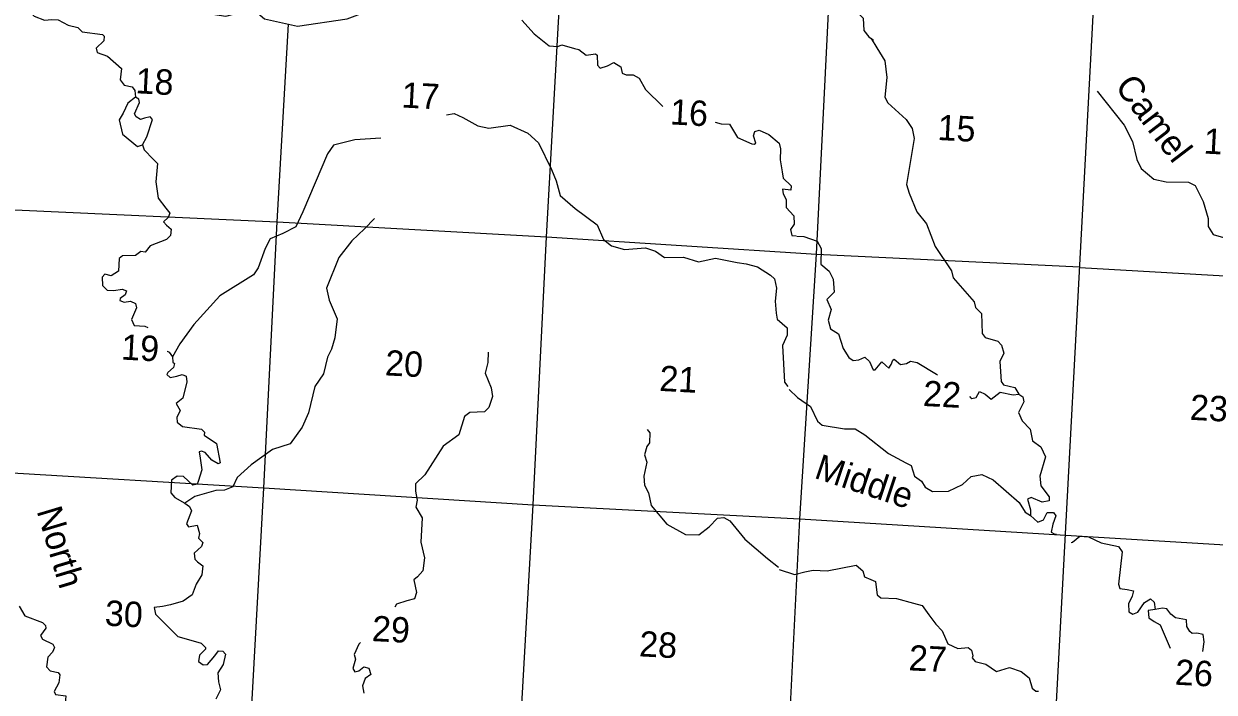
# Model space of a CAD drawing. Extents: x 207145 to 882112, y 15644499 to 16934720.
# Drawn here: x 789011 to 812450, y 16877971 to 16891133 of the extents above; entities that cross this region are included whole.
import ezdxf

# ---------------------------------------------------------------- set-up
doc = ezdxf.new("R2010")
doc.units = 0
for name, color, linetype in [('L13', 7, 'Continuous'), ('L14', 7, 'Continuous'), ('L3', 7, 'Continuous'), ('L4', 7, 'Continuous'), ('L8', 7, 'Continuous')]:
    doc.layers.add(name, color=color, linetype=linetype)

msp = doc.modelspace()

# ---------------------------------------------------------------- linework, layer by layer
at = {"layer": 'L13'}
for points in [[(802048, 16839330), (802279, 16844429), (802604, 16849742), (802893, 16855015), (803176, 16860314), (803460, 16865646), (803707, 16870905), (804028, 16876134), (804291, 16881384), (804619, 16886596), (804885, 16891896), (805115, 16897164), (805363, 16902431), (805704, 16907735), (805929, 16913053), (806142, 16916482)], [(809247, 16875924), (810081, 16891544), (810357, 16896894), (810665, 16902199), (810895, 16907455)], [(796807, 16839441), (797039, 16844741), (797339, 16850055), (797593, 16855288), (797798, 16860549), (798133, 16865895), (798425, 16871219), (798747, 16876457), (799041, 16881663), (799305, 16886937), (799596, 16892227), (799826, 16897478), (800061, 16901534)], [(791567, 16839743), (791716, 16845065), (791981, 16850348), (792244, 16855597), (792541, 16860853), (792825, 16866169), (793167, 16871490), (793448, 16876755), (793735, 16881995), (793998, 16887236), (794224, 16891127)], [(788837, 16887469), (793998, 16887236), (799305, 16886937), (804619, 16886596), (809803, 16886346)], [(809803, 16886337), (815744, 16885994)], [(772674, 16883155), (777912, 16882860), (783203, 16882571), (788446, 16882309), (793735, 16881995), (799041, 16881663), (804291, 16881384), (809521, 16881064)], [(809521, 16881064), (814836, 16880740), (820126, 16880434), (825376, 16880146), (830635, 16879901), (835869, 16879631), (841128, 16879368), (843582, 16879226)]]:
    msp.add_lwpolyline(points, dxfattribs=at)
at = {"layer": 'L3'}
for points in [[(789057, 16891428), (789216, 16891286), (789421, 16891207), (789564, 16891216), (789689, 16891209), (789884, 16891106), (790073, 16891063), (790161, 16890974), (790559, 16890919), (790591, 16890892), (790586, 16890800), (790435, 16890650), (790456, 16890565), (790661, 16890495), (790932, 16890254), (790911, 16890030), (790989, 16889925), (791145, 16889891), (791200, 16889821), (791209, 16889687)], [(805381, 16891406), (805539, 16891247), (805551, 16891004), (805653, 16890874), (805741, 16890810)], [(798818, 16891205), (799062, 16890932), (799358, 16890698), (799525, 16890689), (799602, 16890718), (799857, 16890645), (799939, 16890624), (800084, 16890516), (800269, 16890539), (800301, 16890512), (800307, 16890319), (800362, 16890258), (800507, 16890308), (800627, 16890369), (800765, 16890286), (800791, 16890159), (800873, 16890129), (801007, 16890130), (801129, 16890065), (801250, 16889841), (801593, 16889506)], [(805694, 16890842), (805809, 16890661), (805963, 16890402), (806004, 16890073), (805966, 16889691), (806027, 16889579), (806385, 16889250), (806501, 16889068), (806541, 16888874), (806392, 16887971), (806441, 16887801), (806597, 16887433), (806785, 16887197), (806953, 16886745), (807278, 16886268), (807313, 16886132), (807722, 16885659), (807749, 16885549), (807868, 16885425), (807880, 16885032), (807943, 16884953), (808190, 16884881), (808261, 16884802), (808311, 16884649), (808227, 16884486), (808256, 16884092), (808302, 16884022), (808525, 16883969), (808602, 16883839)], [(791209, 16889687), (791061, 16889570), (790966, 16889374), (790892, 16889245), (790952, 16888957), (791247, 16888715), (791350, 16888751)], [(791221, 16889302), (791191, 16889362), (791287, 16889582), (791274, 16889650), (791209, 16889687)], [(810144, 16889808), (810676, 16889136), (810843, 16888818), (810924, 16888462), (811015, 16888282), (811263, 16888076), (811502, 16888021), (811945, 16888014), (812075, 16887949), (812233, 16887631), (812333, 16887300), (812332, 16887141), (812433, 16886985), (812630, 16886924)], [(797335, 16889339), (797487, 16889364), (797658, 16889287), (797950, 16889121), (798165, 16889075), (798586, 16889136), (798937, 16888982), (799144, 16888787), (799399, 16888263), (799495, 16888040), (799571, 16887752), (799866, 16887493), (800300, 16887176), (800426, 16886885), (800586, 16886759), (800841, 16886686), (801253, 16886722), (801450, 16886653), (801627, 16886534), (802003, 16886538), (802299, 16886447), (802629, 16886520), (803059, 16886430), (803233, 16886403), (803456, 16886349), (803714, 16886184), (803794, 16886113), (803834, 16885927), (803803, 16885669), (803823, 16885434), (803842, 16885316), (804041, 16885146), (804042, 16885004), (803947, 16884800), (803991, 16884079), (804053, 16883992)], [(791350, 16888751), (791434, 16888905), (791545, 16889250), (791497, 16889303), (791387, 16889276), (791310, 16889247), (791221, 16889302)], [(802622, 16889195), (802743, 16889164), (802909, 16889155), (803062, 16888896), (803348, 16888771), (803389, 16888761), (803424, 16888784), (803382, 16888928), (803403, 16889011), (803488, 16889039), (803684, 16888953), (803884, 16888783), (803911, 16888673), (803907, 16888456), (803944, 16888220), (803962, 16888093), (804121, 16887943), (804117, 16887859), (803950, 16887877), (803962, 16887784), (804023, 16887672), (804022, 16887513), (804172, 16887354), (804180, 16887187), (804107, 16887082), (804134, 16886964), (804217, 16886959)], [(796039, 16888884), (795527, 16888846), (795111, 16888743), (794993, 16888574), (794504, 16887431), (794370, 16887137), (794112, 16887001), (793864, 16886898), (793761, 16886711), (793623, 16886326), (793532, 16886189), (792873, 16885774), (792357, 16885209), (792085, 16884831), (791937, 16884572)], [(791350, 16888751), (791378, 16888649), (791560, 16888464), (791647, 16888384), (791610, 16888018), (791659, 16887697), (791807, 16887505), (791885, 16887401), (791856, 16887319), (791759, 16887232), (791822, 16887170), (791910, 16887090), (791903, 16886965), (791823, 16886886), (791499, 16886761), (791400, 16886633), (791317, 16886646), (791212, 16886568), (790953, 16886566), (790891, 16886511), (790877, 16886261), (790730, 16886169), (790606, 16886201), (790553, 16886145), (790561, 16885977), (790656, 16885889), (790781, 16885882), (790950, 16885906), (791031, 16885876), (791010, 16885794), (790906, 16885724), (790904, 16885683), (790986, 16885653), (791112, 16885671), (791210, 16885624), (791230, 16885539), (791134, 16885310), (791186, 16885190), (791394, 16885179), (791454, 16885151)], [(795918, 16887302), (795722, 16887096), (795467, 16886859), (795214, 16886530), (794972, 16885925), (795026, 16885688), (795181, 16885320), (795135, 16884946), (795072, 16884724), (794989, 16884570), (794912, 16884240), (794739, 16883990), (794618, 16883470), (794494, 16883193), (794259, 16882863), (793909, 16882749), (793491, 16882446), (793210, 16882202), (793125, 16882015), (792962, 16881948), (792795, 16881941), (792378, 16881822), (792179, 16881691)], [(804230, 16886950), (804372, 16886943), (804635, 16886853), (804710, 16886707), (804702, 16886398), (804870, 16886264), (804945, 16886101), (804965, 16885849), (804823, 16885706), (804905, 16885510), (804851, 16885295), (804892, 16885126), (805054, 16885025), (805147, 16884736), (805255, 16884563), (805344, 16884500), (805453, 16884519), (805573, 16884571), (805660, 16884483), (805735, 16884320), (805777, 16884317), (805903, 16884478), (805982, 16884407), (806046, 16884353), (806092, 16884426), (806121, 16884508), (806148, 16884531), (806276, 16884424), (806394, 16884443), (806472, 16884489), (806604, 16884465), (806985, 16884236), (807002, 16884211)], [(791835, 16884686), (791835, 16884686), (791876, 16884667), (791937, 16884572)], [(798154, 16884670), (798151, 16884461), (798098, 16884255), (798216, 16883964), (798240, 16883796), (798169, 16883574), (798081, 16883495), (797796, 16883478), (797691, 16883400), (797579, 16883038), (797266, 16882813), (796908, 16882248), (796723, 16882074), (796723, 16881932), (796755, 16881755), (796731, 16881614), (796853, 16881406), (796826, 16880923), (796901, 16880618), (796870, 16880360), (796763, 16880241), (796693, 16880186), (796746, 16879933), (796706, 16879809), (796553, 16879768), (796349, 16879704), (796314, 16879643)], [(791937, 16884572), (791948, 16884471), (791980, 16884444), (791959, 16884362), (791845, 16884268), (791826, 16884227), (791890, 16884165), (792025, 16884191), (792127, 16884227), (792209, 16884197), (792219, 16884080), (792143, 16883758), (792012, 16883656), (792088, 16883518), (792022, 16883380), (792033, 16883287), (792137, 16883206), (792511, 16883152), (792566, 16883091), (792562, 16883032), (792804, 16882868), (792875, 16882488), (792840, 16882465), (792711, 16882539), (792585, 16882688), (792512, 16882717), (792461, 16882704), (792487, 16882577), (792516, 16882349), (792445, 16882119), (792426, 16882070), (792341, 16882050), (792158, 16882219), (792033, 16882226), (791920, 16882148), (791906, 16881898), (791984, 16881802), (792179, 16881691)], [(804084, 16883932), (804243, 16883773), (804501, 16883600), (804636, 16883309), (804732, 16883228), (805171, 16883155), (805380, 16883160), (805574, 16883041), (806039, 16882673), (806380, 16882488), (806486, 16882432), (806550, 16882228), (806687, 16882128), (806756, 16882007), (806902, 16881924), (807220, 16881932), (807494, 16882060), (807662, 16882218), (807873, 16882257), (808101, 16882152), (808357, 16881930), (808612, 16881707), (808727, 16881517), (808833, 16881453)], [(807636, 16883798), (807646, 16883782), (807678, 16883755), (807762, 16883776), (807827, 16883889), (807941, 16883841), (808061, 16883743), (808236, 16883876), (808492, 16883828), (808602, 16883839)], [(808602, 16883839), (808682, 16883785), (808702, 16883692), (808599, 16883480), (808666, 16883317), (808824, 16883150), (808870, 16882922), (809039, 16882804), (809129, 16882607), (809016, 16882228), (809039, 16882035), (809203, 16881817), (809199, 16881742), (809064, 16881716), (808843, 16881803), (808775, 16881773), (808830, 16881561), (808833, 16881453)], [(801288, 16883142), (801335, 16883081), (801332, 16882880), (801278, 16882808), (801236, 16882643), (801278, 16882499), (801221, 16882226), (801236, 16882050), (801311, 16881895), (801364, 16881650), (801670, 16881281), (802043, 16881077), (802302, 16881071), (802503, 16881227), (802672, 16881401), (802798, 16881411), (802911, 16881346), (803209, 16880987), (803656, 16880603), (803872, 16880432)], [(792179, 16881691), (792276, 16881627), (792313, 16881541), (792215, 16881287), (792253, 16881227), (792422, 16881259), (792472, 16881098), (792450, 16881007), (792537, 16880919), (792508, 16880837), (792367, 16880711), (792377, 16880593), (792433, 16880540), (792537, 16880459), (792519, 16880284), (792408, 16880098), (792329, 16879885), (792147, 16879761), (791901, 16879691), (791740, 16879658), (791580, 16879642), (791606, 16879507), (792041, 16879065), (792206, 16879022), (792503, 16878939), (792590, 16878851), (792588, 16878817), (792473, 16878698), (792449, 16878574), (792546, 16878510), (792630, 16878514), (792773, 16878690), (792845, 16878786), (792929, 16878782), (792984, 16878720), (792939, 16878514), (792830, 16878352), (792845, 16878176), (792886, 16878015), (792793, 16877836)], [(808833, 16881453), (808976, 16881319), (809087, 16881364), (809162, 16881510), (809287, 16881512), (809334, 16881442), (809275, 16881278), (809241, 16881121), (809314, 16881084), (809347, 16881080)], [(809637, 16880922), (809657, 16880923), (809805, 16881041), (809972, 16881032), (810224, 16880909), (810563, 16880841), (810641, 16880736), (810565, 16880097), (810594, 16880012), (810735, 16879996), (810859, 16879964), (810837, 16879865), (810762, 16879710), (810770, 16879551), (810851, 16879505), (810945, 16879550), (811081, 16879735), (811193, 16879812), (811265, 16879741), (811291, 16879598)], [(803885, 16880390), (804189, 16880290), (804392, 16880338), (804553, 16880371), (804828, 16880364), (805403, 16880475), (805530, 16880360), (805565, 16880241), (805688, 16880192), (805778, 16880154), (805803, 16879986), (805814, 16879885), (805886, 16879831), (806195, 16879814), (806532, 16879721), (806697, 16879678), (806829, 16879496), (806970, 16879313), (807097, 16879180), (807208, 16878923), (807404, 16878829), (807606, 16878852), (807670, 16878798), (807697, 16878688), (807687, 16878647), (807741, 16878577), (807956, 16878524), (808165, 16878379), (808420, 16878457), (808650, 16878378), (808810, 16878252), (808866, 16878048), (808939, 16877994), (808988, 16877994)], [(788923, 16879664), (789029, 16879474), (789382, 16879346), (789437, 16879285), (789442, 16879234), (789342, 16879089), (789380, 16879012), (789584, 16878917), (789613, 16878848), (789575, 16878759), (789486, 16878663), (789459, 16878472), (789530, 16878393), (789687, 16878359), (789718, 16878316), (789700, 16878158), (789607, 16877988), (789637, 16877927), (789837, 16877900), (789828, 16877741), (789803, 16877442)], [(811291, 16879598), (811148, 16879581), (811165, 16879438), (811270, 16879365), (811383, 16879300), (811581, 16878836)], [(811970, 16879168), (811908, 16879264), (811907, 16879398), (811691, 16879434), (811595, 16879506), (811517, 16879611), (811434, 16879624), (811291, 16879598)], [(812227, 16878772), (812251, 16878961), (812234, 16879104), (812110, 16879136), (812017, 16879124), (811970, 16879168)], [(795640, 16878948), (795611, 16878917), (795517, 16878713), (795545, 16878620), (795493, 16878439), (795531, 16878370), (795607, 16878391), (795704, 16878469), (795803, 16878447), (795846, 16878319), (795733, 16878242), (795683, 16878094), (795708, 16877950)]]:
    msp.add_lwpolyline(points, dxfattribs=at)
at = {"layer": 'L8'}
msp.add_lwpolyline([(789093, 16892084), (789238, 16892046), (789592, 16892124), (789941, 16892274), (790208, 16892437), (790498, 16892514), (790681, 16892491), (790772, 16892427), (790896, 16892173), (791023, 16891869), (791242, 16891636), (791591, 16891528), (792288, 16891464), (792730, 16891320), (792988, 16891285), (793410, 16891396), (793486, 16891402), (793618, 16891345), (793749, 16891228), (794401, 16891089), (795378, 16891231), (795956, 16891447), (796179, 16891595), (796958, 16893255)], dxfattribs=at)

# ---------------------------------------------------------------- texts
at = {"layer": 'L14'}
for s, p in [('18', (791204, 16889766)), ('17', (796441, 16889486)), ('16', (801727, 16889153)), ('15', (806995, 16888846)), ('14', (812233, 16888579)), ('19', (790920, 16884522)), ('20', (796116, 16884211)), ('21', (801517, 16883905)), ('22', (806709, 16883608)), ('23', (811963, 16883336)), ('30', (790598, 16879284)), ('29', (795857, 16878979)), ('28', (801119, 16878678)), ('27', (806427, 16878403)), ('26', (811669, 16878120))]:
    msp.add_text(s, height=500, rotation=356.9671, dxfattribs=at).set_placement(p)
at = {"layer": 'L4'}
for s, rotation, p in [('Camel', 307.3303, (810479, 16889893)), ('Middle', 341.559, (804552, 16882196)), ('North', 286.6014, (789260, 16881543))]:
    msp.add_text(s, height=500, rotation=rotation, dxfattribs=at).set_placement(p)

doc.saveas('drawing.dxf')
